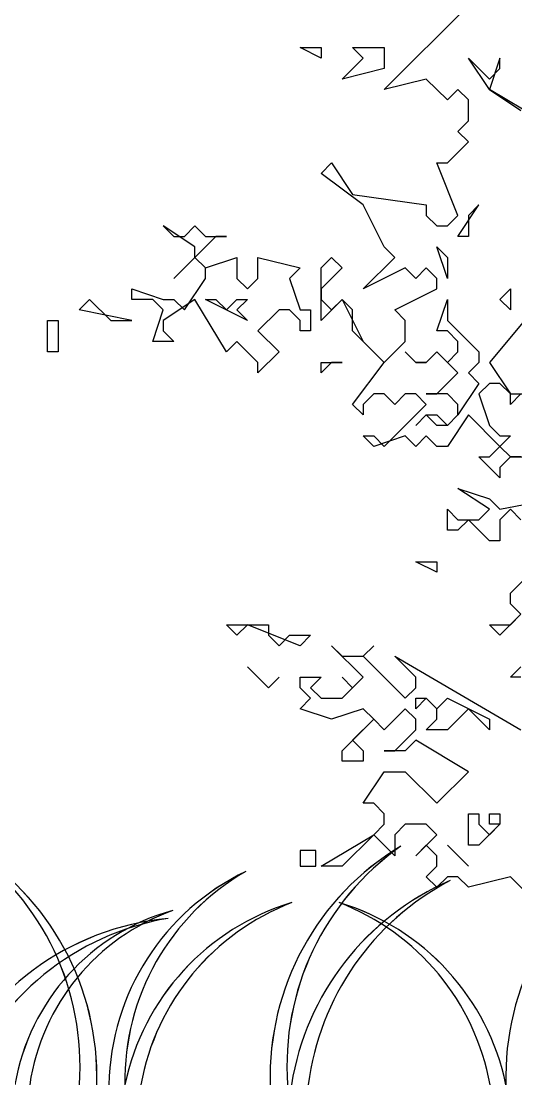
# Model space of a CAD drawing. Header units: millimetres. Extents: x 3633 to 4629, y 3430 to 3787.
# Drawn here: x 4026.968 to 4029.276, y 3463.459 to 3468.424 of the extents above; entities that cross this region are included whole.
import ezdxf

# ---------------------------------------------------------------- set-up
doc = ezdxf.new("R2010")
doc.units = ezdxf.units.MM

# ---------------------------------------------------------------- blocks, each defined once
blk = doc.blocks.new('grass')
at = {"color": 0}
for centre, radius, start, end in [((290.91, 7.63), 250.65, 358.2564, 59.08468), ((275.21, 17.84), 250.65, 355.91796, 54.80246), ((953.95, 7.63), 250.65, 120.91532, 181.7436), ((969.64, 17.84), 250.65, 125.19754, 184.08204), ((1173.96, 7.63), 250.65, 120.91532, 181.7436), ((778.4, -4.1), 225.58, 115.70682, 178.95931), ((793.31, 3.78), 225.58, 119.98904, 180.95928), ((970.71, -39.51), 250.65, 113.37164, 170.93), ((987.61, -31.45), 250.65, 117.65386, 172.79282), ((788.61, -45.94), 225.58, 106.7576, 168.24844), ((804.56, -40.48), 225.58, 111.03982, 169.66132), ((702.57, -45.94), 225.58, 11.75156, 73.2424), ((686.63, -40.48), 225.58, 10.33868, 68.96018), ((666.7, -34.47), 204.53, 105.37875, 170.29766), ((681.27, -29.87), 204.53, 109.66097, 171.60273), ((631.55, -94.23), 250.65, 95.3506, 157.91619), ((650.12, -91.79), 250.65, 99.63282, 158.51732)]:
    blk.add_arc(centre, radius, start, end, dxfattribs=at)
blk = doc.blocks.new('Pine 3 Elev_133')
at = {"color": 0}
for p, q in [((-2205.2, 1856.5), (-2045.2, 2016.2)), ((-2325.2, 1916.3), (-2365.2, 1936.3)), ((-2365.2, 1936.3), (-2325.2, 1936.3)), ((-2325.2, 1936.3), (-2325.2, 1916.3)), ((-2245.2, 1916.3), (-2265.2, 1936.3)), ((-2265.2, 1936.3), (-2205.2, 1936.3)), ((-2205.2, 1936.3), (-2205.2, 1896.4)), ((-2285.2, 1876.4), (-2245.2, 1916.3)), ((-2005.2, 1856.5), (-2045.2, 1916.3)), ((-2045.2, 1916.3), (-2005.2, 1876.4)), ((-1985.2, 1916.3), (-2005.2, 1856.5)), ((-1985.2, 1896.4), (-1985.2, 1916.3)), ((-2205.2, 1896.4), (-2285.2, 1876.4)), ((-2005.2, 1876.4), (-1985.2, 1896.4)), ((-2125.2, 1876.4), (-2205.2, 1856.5)), ((-2085.2, 1836.5), (-2125.2, 1876.4)), ((-2065.2, 1856.5), (-2085.2, 1836.5)), ((-2045.2, 1836.5), (-2065.2, 1856.5)), ((-2005.2, 1856.5), (-1945.2, 1816.5)), ((-1905.2, 1796.6), (-2005.2, 1856.5)), ((-2045.2, 1796.6), (-2045.2, 1836.5)), ((-2065.2, 1776.6), (-2045.2, 1796.6)), ((-2045.2, 1756.7), (-2065.2, 1776.6)), ((-2085.2, 1716.7), (-2045.2, 1756.7)), ((-2325.2, 1696.8), (-2305.2, 1716.7)), ((-2305.2, 1716.7), (-2265.2, 1656.8)), ((-2065.2, 1616.9), (-2105.2, 1716.7)), ((-2105.2, 1716.7), (-2085.2, 1716.7)), ((-2245.2, 1636.9), (-2325.2, 1696.8)), ((-2265.2, 1656.8), (-2125.2, 1636.9)), ((-2205.2, 1557), (-2245.2, 1636.9)), ((-2125.2, 1636.9), (-2125.2, 1616.9)), ((-2065.2, 1577), (-2025.2, 1636.9)), ((-2025.2, 1636.9), (-2045.2, 1616.9)), ((-2125.2, 1616.9), (-2105.2, 1597)), ((-2085.2, 1597), (-2065.2, 1616.9)), ((-2045.2, 1616.9), (-2045.2, 1577)), ((-2565.2, 1557), (-2625.2, 1597)), ((-2625.2, 1597), (-2605.2, 1577)), ((-2585.2, 1577), (-2565.2, 1597)), ((-2565.2, 1597), (-2545.2, 1577)), ((-2105.2, 1597), (-2085.2, 1597)), ((-2605.2, 1577), (-2585.2, 1577)), ((-2525.2, 1577), (-2565.2, 1537.1)), ((-2545.2, 1577), (-2505.2, 1577)), ((-2505.2, 1577), (-2525.2, 1577)), ((-2045.2, 1577), (-2065.2, 1577)), ((-2565.2, 1537.1), (-2565.2, 1557)), ((-2185.2, 1537.1), (-2205.2, 1557)), ((-2085.2, 1497.1), (-2105.2, 1557)), ((-2105.2, 1557), (-2085.2, 1537.1)), ((-2565.2, 1537.1), (-2605.2, 1497.1)), ((-2605.2, 1497.1), (-2565.2, 1537.1)), ((-2565.2, 1537.1), (-2545.2, 1517.1)), ((-2545.2, 1517.1), (-2565.2, 1537.1)), ((-2545.2, 1517.1), (-2485.2, 1537.1)), ((-2545.2, 1497.1), (-2545.2, 1517.1)), ((-2485.2, 1537.1), (-2485.2, 1497.1)), ((-2445.2, 1497.1), (-2445.2, 1537.1)), ((-2445.2, 1537.1), (-2365.2, 1517.1)), ((-2365.2, 1517.1), (-2385.2, 1497.1)), ((-2325.2, 1517.1), (-2305.2, 1537.1)), ((-2325.2, 1417.3), (-2325.2, 1517.1)), ((-2285.2, 1517.1), (-2325.2, 1477.2)), ((-2305.2, 1537.1), (-2285.2, 1517.1)), ((-2245.2, 1477.2), (-2185.2, 1537.1)), ((-2165.2, 1517.1), (-2245.2, 1477.2)), ((-2145.2, 1497.1), (-2165.2, 1517.1)), ((-2125.2, 1517.1), (-2145.2, 1497.1)), ((-2105.2, 1497.1), (-2125.2, 1517.1)), ((-2085.2, 1537.1), (-2085.2, 1497.1)), ((-2585.2, 1437.3), (-2545.2, 1497.1)), ((-2485.2, 1497.1), (-2465.2, 1477.2)), ((-2465.2, 1477.2), (-2445.2, 1497.1)), ((-2385.2, 1497.1), (-2365.2, 1437.3)), ((-2105.2, 1477.2), (-2105.2, 1497.1)), ((-2685.2, 1457.2), (-2685.2, 1477.2)), ((-2685.2, 1477.2), (-2625.2, 1457.2)), ((-2325.2, 1477.2), (-2325.2, 1457.2)), ((-2185.2, 1437.3), (-2105.2, 1477.2)), ((-1985.2, 1457.2), (-1965.2, 1477.2)), ((-1965.2, 1477.2), (-1965.2, 1437.3)), ((-2785.2, 1437.3), (-2765.2, 1457.2)), ((-2765.2, 1457.2), (-2725.2, 1417.3)), ((-2645.2, 1457.2), (-2685.2, 1457.2)), ((-2625.2, 1437.3), (-2645.2, 1457.2)), ((-2565.2, 1457.2), (-2625.2, 1417.3)), ((-2625.2, 1457.2), (-2605.2, 1457.2)), ((-2605.2, 1457.2), (-2585.2, 1437.3)), ((-2505.2, 1357.4), (-2565.2, 1457.2)), ((-2465.2, 1417.3), (-2545.2, 1457.2)), ((-2545.2, 1457.2), (-2525.2, 1457.2)), ((-2525.2, 1457.2), (-2505.2, 1437.3)), ((-2505.2, 1437.3), (-2485.2, 1457.2)), ((-2485.2, 1457.2), (-2465.2, 1457.2)), ((-2465.2, 1457.2), (-2485.2, 1437.3)), ((-2285.2, 1457.2), (-2325.2, 1417.3)), ((-2325.2, 1457.2), (-2305.2, 1437.3)), ((-2305.2, 1437.3), (-2285.2, 1457.2)), ((-2265.2, 1437.3), (-2285.2, 1457.2)), ((-2285.2, 1457.2), (-2245.2, 1377.4)), ((-2105.2, 1397.3), (-2085.2, 1457.2)), ((-2085.2, 1457.2), (-2085.2, 1417.3)), ((-1905.2, 1457.2), (-2005.2, 1337.5)), ((-1965.2, 1437.3), (-1985.2, 1457.2)), ((-2685.2, 1417.3), (-2785.2, 1437.3)), ((-2645.2, 1377.4), (-2625.2, 1437.3)), ((-2485.2, 1437.3), (-2465.2, 1417.3)), ((-2405.2, 1437.3), (-2445.2, 1397.3)), ((-2385.2, 1437.3), (-2405.2, 1437.3)), ((-2365.2, 1417.3), (-2385.2, 1437.3)), ((-2365.2, 1437.3), (-2345.2, 1437.3)), ((-2345.2, 1437.3), (-2345.2, 1397.3)), ((-2265.2, 1397.3), (-2265.2, 1437.3)), ((-2165.2, 1417.3), (-2185.2, 1437.3)), ((-2845.2, 1417.3), (-2825.2, 1417.3)), ((-2845.2, 1357.4), (-2845.2, 1417.3)), ((-2825.2, 1417.3), (-2825.2, 1357.4)), ((-2725.2, 1417.3), (-2685.2, 1417.3)), ((-2625.2, 1417.3), (-2625.2, 1397.3)), ((-2365.2, 1397.3), (-2365.2, 1417.3)), ((-2165.2, 1377.4), (-2165.2, 1417.3)), ((-2085.2, 1417.3), (-2025.2, 1357.4)), ((-2625.2, 1397.3), (-2605.2, 1377.4)), ((-2445.2, 1397.3), (-2405.2, 1357.4)), ((-2345.2, 1397.3), (-2365.2, 1397.3)), ((-2205.2, 1337.5), (-2265.2, 1397.3)), ((-2085.2, 1397.3), (-2105.2, 1397.3)), ((-2065.2, 1377.4), (-2085.2, 1397.3)), ((-2605.2, 1377.4), (-2645.2, 1377.4)), ((-2485.2, 1377.4), (-2505.2, 1357.4)), ((-2445.2, 1337.5), (-2485.2, 1377.4)), ((-2245.2, 1377.4), (-2205.2, 1337.5)), ((-2205.2, 1337.5), (-2165.2, 1377.4)), ((-2065.2, 1357.4), (-2065.2, 1377.4)), ((-2825.2, 1357.4), (-2845.2, 1357.4)), ((-2405.2, 1357.4), (-2445.2, 1317.5)), ((-2145.2, 1337.5), (-2165.2, 1357.4)), ((-2165.2, 1357.4), (-2145.2, 1337.5)), ((-2105.2, 1357.4), (-2125.2, 1337.5)), ((-2125.2, 1337.5), (-2105.2, 1357.4)), ((-2065.2, 1317.5), (-2105.2, 1357.4)), ((-2105.2, 1357.4), (-2085.2, 1337.5)), ((-2085.2, 1337.5), (-2065.2, 1357.4)), ((-2025.2, 1357.4), (-2025.2, 1337.5)), ((-2445.2, 1317.5), (-2445.2, 1337.5)), ((-2305.2, 1337.5), (-2325.2, 1317.5)), ((-2325.2, 1317.5), (-2325.2, 1337.5)), ((-2325.2, 1337.5), (-2285.2, 1337.5)), ((-2285.2, 1337.5), (-2305.2, 1337.5)), ((-2265.2, 1257.6), (-2205.2, 1337.5)), ((-2125.2, 1337.5), (-2145.2, 1337.5)), ((-2145.2, 1337.5), (-2125.2, 1337.5)), ((-2025.2, 1337.5), (-2045.2, 1317.5)), ((-2005.2, 1337.5), (-1965.2, 1277.6)), ((-2105.2, 1277.6), (-2065.2, 1317.5)), ((-2045.2, 1317.5), (-2025.2, 1297.5)), ((-2025.2, 1297.5), (-2065.2, 1237.6)), ((-2005.2, 1297.5), (-2025.2, 1277.6)), ((-1985.2, 1297.5), (-2005.2, 1297.5)), ((-1965.2, 1277.6), (-1985.2, 1297.5)), ((-2225.2, 1277.6), (-2245.2, 1257.6)), ((-2205.2, 1277.6), (-2225.2, 1277.6)), ((-2185.2, 1257.6), (-2205.2, 1277.6)), ((-2165.2, 1277.6), (-2185.2, 1257.6)), ((-2145.2, 1277.6), (-2165.2, 1277.6)), ((-2125.2, 1257.6), (-2145.2, 1277.6)), ((-2085.2, 1277.6), (-2125.2, 1277.6)), ((-2125.2, 1277.6), (-2105.2, 1277.6)), ((-2065.2, 1257.6), (-2085.2, 1277.6)), ((-2025.2, 1277.6), (-2005.2, 1217.7)), ((-1965.2, 1277.6), (-1905.2, 1277.6)), ((-1945.2, 1277.6), (-1965.2, 1257.6)), ((-1965.2, 1257.6), (-1965.2, 1277.6)), ((-2245.2, 1237.6), (-2265.2, 1257.6)), ((-2245.2, 1257.6), (-2245.2, 1237.6)), ((-2205.2, 1177.8), (-2125.2, 1257.6)), ((-2065.2, 1237.6), (-2065.2, 1257.6)), ((-2125.2, 1237.6), (-2145.2, 1217.7)), ((-2145.2, 1217.7), (-2125.2, 1237.6)), ((-2105.2, 1217.7), (-2125.2, 1237.6)), ((-2125.2, 1237.6), (-2105.2, 1237.6)), ((-2105.2, 1237.6), (-2085.2, 1217.7)), ((-2045.2, 1237.6), (-2085.2, 1177.8)), ((-2065.2, 1237.6), (-2085.2, 1217.7)), ((-2085.2, 1217.7), (-2065.2, 1237.6)), ((-1985.2, 1177.8), (-2045.2, 1237.6)), ((-2085.2, 1217.7), (-2105.2, 1217.7)), ((-2005.2, 1217.7), (-1985.2, 1197.7)), ((-2225.2, 1177.8), (-2245.2, 1197.7)), ((-2245.2, 1197.7), (-2225.2, 1197.7)), ((-2165.2, 1197.7), (-2225.2, 1177.8)), ((-2225.2, 1197.7), (-2205.2, 1177.8)), ((-2145.2, 1177.8), (-2165.2, 1197.7)), ((-2125.2, 1197.7), (-2145.2, 1177.8)), ((-2105.2, 1177.8), (-2125.2, 1197.7)), ((-1985.2, 1197.7), (-1965.2, 1197.7)), ((-1965.2, 1197.7), (-1985.2, 1177.8)), ((-2085.2, 1177.8), (-2105.2, 1177.8)), ((-2005.2, 1157.8), (-1985.2, 1177.8)), ((-1985.2, 1177.8), (-1965.2, 1157.8)), ((-1985.2, 1117.9), (-2025.2, 1157.8)), ((-2025.2, 1157.8), (-2005.2, 1157.8)), ((-1965.2, 1157.8), (-1985.2, 1137.8)), ((-1965.2, 1157.8), (-1925.2, 1157.8)), ((-1945.2, 1157.8), (-1965.2, 1157.8)), ((-1985.2, 1137.8), (-1985.2, 1117.9)), ((-2005.2, 1058), (-2065.2, 1097.9)), ((-2065.2, 1097.9), (-2005.2, 1077.9)), ((-1985.2, 1058), (-1785.2, 1097.9)), ((-2005.2, 1077.9), (-1985.2, 1058)), ((-2085.2, 1018.1), (-2085.2, 1058)), ((-2085.2, 1058), (-2065.2, 1038)), ((-2025.2, 1038), (-2005.2, 1058)), ((-1965.2, 1058), (-1985.2, 1038)), ((-1945.2, 1038), (-1965.2, 1058)), ((-2045.2, 1038), (-2065.2, 1018.1)), ((-2065.2, 1038), (-2025.2, 1038)), ((-2005.2, 998.1), (-2045.2, 1038)), ((-1985.2, 1038), (-1985.2, 998.1)), ((-2065.2, 1018.1), (-2085.2, 1018.1)), ((-1985.2, 998.1), (-2005.2, 998.1)), ((-2105.2, 938.2), (-2145.2, 958.2)), ((-2145.2, 958.2), (-2105.2, 958.2)), ((-2105.2, 958.2), (-2105.2, 938.2)), ((-1965.2, 898.3), (-1925.2, 938.2)), ((-1965.2, 878.3), (-1965.2, 898.3)), ((-1945.2, 858.4), (-1965.2, 878.3)), ((-1945.2, 858.4), (-1985.2, 818.4)), ((-1965.2, 838.4), (-1945.2, 858.4)), ((-2485.2, 818.4), (-2505.2, 838.4)), ((-2505.2, 838.4), (-2425.2, 838.4)), ((-2465.2, 838.4), (-2485.2, 818.4)), ((-2365.2, 798.5), (-2465.2, 838.4)), ((-2425.2, 838.4), (-2425.2, 818.4)), ((-1985.2, 818.4), (-2005.2, 838.4)), ((-2005.2, 838.4), (-1965.2, 838.4)), ((-2425.2, 818.4), (-2405.2, 798.5)), ((-2405.2, 798.5), (-2385.2, 818.4)), ((-2385.2, 818.4), (-2345.2, 818.4)), ((-2345.2, 818.4), (-2365.2, 798.5)), ((-2245.2, 738.6), (-2305.2, 798.5)), ((-2305.2, 798.5), (-2285.2, 778.5)), ((-2245.2, 778.5), (-2225.2, 798.5)), ((-2225.2, 798.5), (-2245.2, 778.5)), ((-2285.2, 778.5), (-2245.2, 778.5)), ((-2245.2, 778.5), (-2165.2, 698.7)), ((-2145.2, 738.6), (-2185.2, 778.5)), ((-2185.2, 778.5), (-1945.2, 638.8)), ((-2425.2, 718.6), (-2465.2, 758.6)), ((-2465.2, 758.6), (-2425.2, 718.6)), ((-1965.2, 738.6), (-1945.2, 758.6)), ((-2405.2, 738.6), (-2425.2, 718.6)), ((-2425.2, 718.6), (-2405.2, 738.6)), ((-2365.2, 718.6), (-2365.2, 738.6)), ((-2365.2, 738.6), (-2325.2, 738.6)), ((-2325.2, 738.6), (-2345.2, 718.6)), ((-2265.2, 718.6), (-2285.2, 738.6)), ((-2285.2, 738.6), (-2265.2, 718.6)), ((-2265.2, 718.6), (-2245.2, 738.6)), ((-2145.2, 718.6), (-2145.2, 738.6)), ((-1945.2, 738.6), (-1965.2, 738.6)), ((-2345.2, 698.7), (-2365.2, 718.6)), ((-2345.2, 718.6), (-2325.2, 698.7)), ((-2285.2, 698.7), (-2265.2, 718.6)), ((-2165.2, 698.7), (-2145.2, 718.6)), ((-2365.2, 678.7), (-2345.2, 698.7)), ((-2325.2, 698.7), (-2285.2, 698.7)), ((-2125.2, 698.7), (-2145.2, 678.7)), ((-2145.2, 678.7), (-2145.2, 698.7)), ((-2145.2, 698.7), (-2125.2, 698.7)), ((-2105.2, 678.7), (-2125.2, 698.7)), ((-2125.2, 698.7), (-2105.2, 678.7)), ((-2105.2, 678.7), (-2085.2, 698.7)), ((-2085.2, 698.7), (-2005.2, 658.7)), ((-2305.2, 658.7), (-2365.2, 678.7)), ((-2245.2, 678.7), (-2305.2, 658.7)), ((-2225.2, 658.7), (-2245.2, 678.7)), ((-2165.2, 678.7), (-2205.2, 638.8)), ((-2145.2, 658.7), (-2165.2, 678.7)), ((-2105.2, 658.7), (-2105.2, 678.7)), ((-2045.2, 678.7), (-2085.2, 638.8)), ((-2005.2, 638.8), (-2045.2, 678.7)), ((-2285.2, 598.9), (-2225.2, 658.7)), ((-2225.2, 658.7), (-2265.2, 618.8)), ((-2205.2, 638.8), (-2225.2, 658.7)), ((-2145.2, 638.8), (-2145.2, 658.7)), ((-2125.2, 638.8), (-2105.2, 658.7)), ((-2005.2, 658.7), (-2005.2, 638.8)), ((-2185.2, 598.9), (-2145.2, 638.8)), ((-2085.2, 638.8), (-2125.2, 638.8)), ((-2265.2, 618.8), (-2245.2, 598.9)), ((-2145.2, 618.8), (-2165.2, 598.9)), ((-2045.2, 558.9), (-2145.2, 618.8)), ((-2285.2, 578.9), (-2285.2, 598.9)), ((-2245.2, 598.9), (-2245.2, 578.9)), ((-2165.2, 598.9), (-2205.2, 598.9)), ((-2205.2, 598.9), (-2185.2, 598.9)), ((-2245.2, 578.9), (-2285.2, 578.9)), ((-2245.2, 499), (-2205.2, 558.9)), ((-2205.2, 558.9), (-2165.2, 558.9)), ((-2165.2, 558.9), (-2105.2, 499)), ((-2105.2, 499), (-2045.2, 558.9)), ((-2225.2, 499), (-2245.2, 499)), ((-2205.2, 479.1), (-2225.2, 499)), ((-2205.2, 459.1), (-2205.2, 479.1)), ((-2045.2, 419.2), (-2045.2, 479.1)), ((-2045.2, 479.1), (-2025.2, 479.1)), ((-2025.2, 479.1), (-2025.2, 459.1)), ((-2005.2, 459.1), (-2005.2, 479.1)), ((-2005.2, 479.1), (-1985.2, 479.1)), ((-1985.2, 479.1), (-1985.2, 459.1)), ((-2225.2, 439.2), (-2205.2, 459.1)), ((-2165.2, 459.1), (-2185.2, 439.2)), ((-2125.2, 459.1), (-2165.2, 459.1)), ((-2105.2, 439.2), (-2125.2, 459.1)), ((-1985.2, 459.1), (-2025.2, 419.2)), ((-2025.2, 459.1), (-2005.2, 439.2)), ((-2005.2, 439.2), (-1985.2, 459.1)), ((-1985.2, 459.1), (-2005.2, 459.1)), ((-2325.2, 379.3), (-2225.2, 439.2)), ((-2225.2, 439.2), (-2285.2, 379.3)), ((-2185.2, 399.2), (-2225.2, 439.2)), ((-2185.2, 439.2), (-2185.2, 399.2)), ((-2145.2, 399.2), (-2105.2, 439.2)), ((-2335.2, 409.2), (-2365.2, 409.2)), ((-2365.2, 409.2), (-2365.2, 379.3)), ((-2335.2, 379.3), (-2335.2, 409.2)), ((-2125.2, 419.2), (-2145.2, 399.2)), ((-2105.2, 399.2), (-2125.2, 419.2)), ((-2085.2, 419.2), (-2045.2, 379.3)), ((-2045.2, 379.3), (-2085.2, 419.2)), ((-2025.2, 419.2), (-2045.2, 419.2)), ((-2105.2, 379.3), (-2105.2, 399.2)), ((-2365.2, 379.3), (-2335.2, 379.3)), ((-2285.2, 379.3), (-2325.2, 379.3)), ((-2125.2, 359.3), (-2105.2, 379.3)), ((-2105.2, 339.4), (-2125.2, 359.3)), ((-2085.2, 359.3), (-2105.2, 339.4)), ((-2065.2, 359.3), (-2085.2, 359.3)), ((-2045.2, 339.4), (-2065.2, 359.3)), ((-1965.2, 359.3), (-2045.2, 339.4)), ((-1925.2, 319.4), (-1965.2, 359.3))]:
    blk.add_line(p, q, dxfattribs=at)

msp = doc.modelspace()

# ---------------------------------------------------------------- block references
at = {"color": 0}
for name, p, xscale, yscale, zscale in [('Pine 3 Elev_133', (4034.0755, 3463.5478), 0.002454764377558604, 0.002454764377558604, 0.002454764377558604), ('grass', (4024.6133, 3463.4586), 0.005, 0.005, 0.005), ('grass', (4024.6134, 3463.4586), 0.005, 0.005, 0.005)]:
    msp.add_blockref(name, p, dxfattribs=dict(at, xscale=xscale, yscale=yscale, zscale=zscale))

doc.saveas('drawing.dxf')
